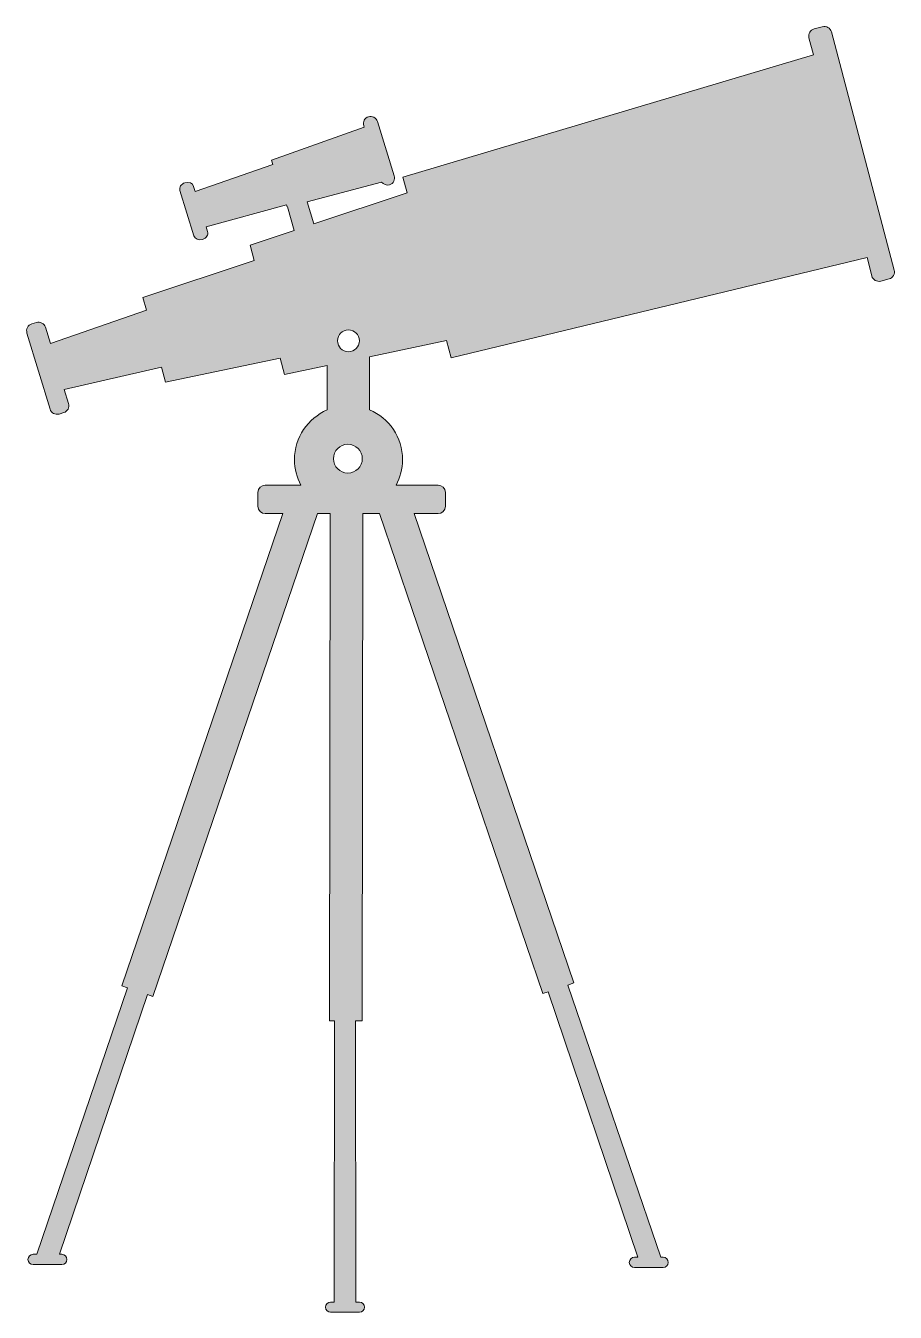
# Model space of a CAD drawing. Header units: inches. Extents: x 0 to 69, y 0 to 102.
import ezdxf

# ---------------------------------------------------------------- set-up
doc = ezdxf.new("R2010")
doc.units = ezdxf.units.IN
doc.header["$MEASUREMENT"] = 0
doc.layers.add('Layer 1', color=7, linetype='Continuous')

msp = doc.modelspace()

# ---------------------------------------------------------------- hatches: boundary and pattern name
at = {"layer": 'Layer 1', "true_color": 0x74b64a}
h = msp.add_hatch(color=75, dxfattribs=at)
h.dxf.hatch_style = 2
edge = h.paths.add_edge_path()
edge.add_spline(control_points=[(68.54, 82.36), (68.54, 82.36), (63.58, 101.17), (63.58, 101.17), (63.49, 101.48), (63.18, 101.66), (62.86, 101.58), (62.86, 101.58), (62.22, 101.41), (62.22, 101.41), (61.91, 101.33), (61.72, 101.01), (61.8, 100.7), (61.8, 100.7), (62.16, 99.36), (62.16, 99.36), (62.16, 99.36), (29.73, 89.7), (29.73, 89.7), (29.73, 89.7), (30.06, 88.46), (30.06, 88.46), (30.06, 88.46), (22.68, 86), (22.68, 86), (22.68, 86), (22.16, 87.76), (22.16, 87.76), (22.16, 87.76), (28.04, 89.31), (28.04, 89.31), (28.18, 89.12), (28.43, 89.02), (28.67, 89.1), (28.97, 89.19), (29.14, 89.51), (29.04, 89.8), (29.04, 89.8), (27.71, 94.09), (27.71, 94.09), (27.62, 94.39), (27.3, 94.56), (27, 94.47), (26.7, 94.38), (26.54, 94.06), (26.63, 93.76), (26.63, 93.76), (26.66, 93.66), (26.66, 93.66), (26.66, 93.66), (19.34, 91.03), (19.34, 91.03), (19.34, 91.03), (19.45, 90.7), (19.45, 90.7), (19.45, 90.7), (13.32, 88.57), (13.32, 88.57), (13.32, 88.57), (13.19, 88.97), (13.19, 88.97), (13.12, 89.22), (12.81, 89.35), (12.51, 89.26), (12.21, 89.16), (12.03, 88.89), (12.11, 88.64), (12.11, 88.64), (13.22, 85.06), (13.22, 85.06), (13.3, 84.81), (13.6, 84.68), (13.9, 84.77), (14.2, 84.87), (14.38, 85.14), (14.3, 85.39), (14.3, 85.39), (14.18, 85.78), (14.18, 85.78), (14.18, 85.78), (20.53, 87.52), (20.53, 87.52), (20.53, 87.52), (20.59, 87.35), (20.59, 87.35), (20.59, 87.35), (20.6, 87.36), (20.6, 87.36), (20.6, 87.36), (21.15, 85.49), (21.15, 85.49), (21.15, 85.49), (17.65, 84.32), (17.65, 84.32), (17.65, 84.32), (17.97, 83.11), (17.97, 83.11), (17.97, 83.11), (9.19, 80.2), (9.19, 80.2), (9.19, 80.2), (9.46, 79.18), (9.46, 79.18), (9.46, 79.18), (1.89, 76.54), (1.89, 76.54), (1.89, 76.54), (1.5, 77.83), (1.5, 77.83), (1.4, 78.13), (1.08, 78.31), (0.77, 78.22), (0.77, 78.22), (0.41, 78.11), (0.41, 78.11), (0.11, 78.01), (-0.07, 77.69), (0.03, 77.38), (0.03, 77.38), (1.85, 71.37), (1.85, 71.37), (1.94, 71.06), (2.26, 70.89), (2.57, 70.98), (2.57, 70.98), (2.93, 71.09), (2.93, 71.09), (3.24, 71.18), (3.41, 71.51), (3.32, 71.81), (3.32, 71.81), (2.98, 72.92), (2.98, 72.92), (2.98, 72.92), (10.66, 74.69), (10.66, 74.69), (10.66, 74.69), (10.98, 73.51), (10.98, 73.51), (10.98, 73.51), (20.03, 75.4), (20.03, 75.4), (20.03, 75.4), (20.38, 74.11), (20.38, 74.11), (20.38, 74.11), (23.74, 74.81), (23.74, 74.81), (23.74, 74.81), (23.74, 71.3), (23.74, 71.3), (22.23, 70.65), (21.16, 69.14), (21.16, 67.38), (21.16, 66.65), (21.35, 65.96), (21.67, 65.36), (21.67, 65.36), (18.85, 65.36), (18.85, 65.36), (18.53, 65.36), (18.27, 65.1), (18.27, 64.78), (18.27, 64.78), (18.27, 63.7), (18.27, 63.7), (18.27, 63.37), (18.53, 63.11), (18.85, 63.11), (18.85, 63.11), (20.24, 63.11), (20.24, 63.11), (20.24, 63.11), (7.53, 25.79), (7.53, 25.79), (7.53, 25.79), (7.97, 25.64), (7.97, 25.64), (7.97, 25.64), (0.8, 4.58), (0.8, 4.58), (0.8, 4.58), (0.51, 4.58), (0.51, 4.58), (0.29, 4.58), (0.11, 4.4), (0.11, 4.18), (0.11, 3.95), (0.29, 3.77), (0.51, 3.77), (0.51, 3.77), (2.78, 3.77), (2.78, 3.77), (3, 3.77), (3.18, 3.95), (3.18, 4.18), (3.18, 4.4), (3, 4.58), (2.78, 4.58), (2.78, 4.58), (2.61, 4.58), (2.61, 4.58), (2.61, 4.58), (9.55, 25.1), (9.55, 25.1), (9.55, 25.1), (9.98, 24.95), (9.98, 24.95), (9.98, 24.95), (22.98, 63.11), (22.98, 63.11), (22.98, 63.11), (23.97, 63.11), (23.97, 63.11), (23.97, 63.11), (23.92, 23.04), (23.92, 23.04), (23.92, 23.04), (24.32, 23.04), (24.32, 23.04), (24.32, 23.04), (24.3, 0.81), (24.3, 0.81), (24.3, 0.81), (24.02, 0.81), (24.02, 0.81), (23.8, 0.81), (23.62, 0.63), (23.62, 0.4), (23.62, 0.18), (23.8, 0), (24.02, 0), (24.02, 0), (26.29, 0), (26.29, 0), (26.51, 0), (26.69, 0.18), (26.69, 0.4), (26.69, 0.63), (26.51, 0.81), (26.29, 0.81), (26.29, 0.81), (26.02, 0.81), (26.02, 0.81), (26.02, 0.81), (25.99, 23.04), (25.99, 23.04), (25.99, 23.04), (26.51, 23.04), (26.51, 23.04), (26.51, 23.04), (26.56, 63.11), (26.56, 63.11), (26.56, 63.11), (27.87, 63.11), (27.87, 63.11), (27.87, 63.11), (40.79, 25.19), (40.79, 25.19), (40.79, 25.19), (41.19, 25.33), (41.19, 25.33), (41.19, 25.33), (48.28, 4.35), (48.28, 4.35), (48.28, 4.35), (48.02, 4.35), (48.02, 4.35), (47.79, 4.35), (47.61, 4.17), (47.61, 3.94), (47.61, 3.72), (47.79, 3.54), (48.02, 3.54), (48.02, 3.54), (50.28, 3.54), (50.28, 3.54), (50.51, 3.54), (50.69, 3.72), (50.69, 3.94), (50.69, 4.17), (50.51, 4.35), (50.28, 4.35), (50.28, 4.35), (50.09, 4.35), (50.09, 4.35), (50.09, 4.35), (42.76, 25.86), (42.76, 25.86), (42.76, 25.86), (43.24, 26.03), (43.24, 26.03), (43.24, 26.03), (30.61, 63.11), (30.61, 63.11), (30.61, 63.11), (32.5, 63.11), (32.5, 63.11), (32.82, 63.11), (33.08, 63.37), (33.08, 63.7), (33.08, 63.7), (33.08, 64.78), (33.08, 64.78), (33.08, 65.1), (32.82, 65.36), (32.5, 65.36), (32.5, 65.36), (29.19, 65.36), (29.19, 65.36), (29.52, 65.96), (29.7, 66.65), (29.7, 67.38), (29.7, 69.15), (28.63, 70.66), (27.1, 71.31), (27.1, 71.31), (27.1, 75.51), (27.1, 75.51), (27.1, 75.51), (33.18, 76.78), (33.18, 76.78), (33.18, 76.78), (33.54, 75.43), (33.54, 75.43), (33.54, 75.43), (66.39, 83.34), (66.39, 83.34), (66.39, 83.34), (66.77, 81.89), (66.77, 81.89), (66.85, 81.58), (67.17, 81.4), (67.48, 81.48), (67.48, 81.48), (68.13, 81.65), (68.13, 81.65), (68.44, 81.73), (68.62, 82.05), (68.54, 82.36)], knot_values=[0, 0, 0, 0, 1, 1, 1, 2, 2, 2, 3, 3, 3, 4, 4, 4, 5, 5, 5, 6, 6, 6, 7, 7, 7, 8, 8, 8, 9, 9, 9, 10, 10, 10, 11, 11, 11, 12, 12, 12, 13, 13, 13, 14, 14, 14, 15, 15, 15, 16, 16, 16, 17, 17, 17, 18, 18, 18, 19, 19, 19, 20, 20, 20, 21, 21, 21, 22, 22, 22, 23, 23, 23, 24, 24, 24, 25, 25, 25, 26, 26, 26, 27, 27, 27, 28, 28, 28, 29, 29, 29, 30, 30, 30, 31, 31, 31, 32, 32, 32, 33, 33, 33, 34, 34, 34, 35, 35, 35, 36, 36, 36, 37, 37, 37, 38, 38, 38, 39, 39, 39, 40, 40, 40, 41, 41, 41, 42, 42, 42, 43, 43, 43, 44, 44, 44, 45, 45, 45, 46, 46, 46, 47, 47, 47, 48, 48, 48, 49, 49, 49, 50, 50, 50, 51, 51, 51, 52, 52, 52, 53, 53, 53, 54, 54, 54, 55, 55, 55, 56, 56, 56, 57, 57, 57, 58, 58, 58, 59, 59, 59, 60, 60, 60, 61, 61, 61, 62, 62, 62, 63, 63, 63, 64, 64, 64, 65, 65, 65, 66, 66, 66, 67, 67, 67, 68, 68, 68, 69, 69, 69, 70, 70, 70, 71, 71, 71, 72, 72, 72, 73, 73, 73, 74, 74, 74, 75, 75, 75, 76, 76, 76, 77, 77, 77, 78, 78, 78, 79, 79, 79, 80, 80, 80, 81, 81, 81, 82, 82, 82, 83, 83, 83, 84, 84, 84, 85, 85, 85, 86, 86, 86, 87, 87, 87, 88, 88, 88, 89, 89, 89, 90, 90, 90, 91, 91, 91, 92, 92, 92, 93, 93, 93, 94, 94, 94, 95, 95, 95, 96, 96, 96, 97, 97, 97, 98, 98, 98, 99, 99, 99, 100, 100, 100, 101, 101, 101, 102, 102, 102, 103, 103, 103, 104, 104, 104, 105, 105, 105, 106, 106, 106, 107, 107, 107, 108, 108, 108, 109, 109, 109, 110, 110, 110, 111, 111, 111, 112, 112, 112, 113, 113, 113, 113], degree=3, periodic=1)
edge = h.paths.add_edge_path()
edge.add_spline(control_points=[(25.42, 77.63), (25.9, 77.63), (26.29, 77.25), (26.29, 76.77), (26.29, 76.29), (25.9, 75.9), (25.42, 75.9), (24.94, 75.9), (24.56, 76.29), (24.56, 76.77), (24.56, 77.25), (24.94, 77.63), (25.42, 77.63)], knot_values=[0, 0, 0, 0, 1, 1, 1, 2, 2, 2, 3, 3, 3, 4, 4, 4, 4], degree=3, periodic=1)
edge = h.paths.add_edge_path()
edge.add_spline(control_points=[(25.38, 66.31), (24.75, 66.31), (24.24, 66.82), (24.24, 67.45), (24.24, 68.08), (24.75, 68.59), (25.38, 68.59), (26.01, 68.59), (26.52, 68.08), (26.52, 67.45), (26.52, 66.82), (26.01, 66.31), (25.38, 66.31)], knot_values=[0, 0, 0, 0, 1, 1, 1, 2, 2, 2, 3, 3, 3, 4, 4, 4, 4], degree=3, periodic=1)

# ---------------------------------------------------------------- linework, layer by layer
at = {"layer": 'Layer 1', "lineweight": 0}
for points, knots in [([(68.54, 82.36), (68.54, 82.36), (63.58, 101.17), (63.58, 101.17), (63.49, 101.48), (63.18, 101.66), (62.86, 101.58), (62.86, 101.58), (62.22, 101.41), (62.22, 101.41), (61.91, 101.33), (61.72, 101.01), (61.8, 100.7), (61.8, 100.7), (62.16, 99.36), (62.16, 99.36), (62.16, 99.36), (29.73, 89.7), (29.73, 89.7), (29.73, 89.7), (30.06, 88.46), (30.06, 88.46), (30.06, 88.46), (22.68, 86), (22.68, 86), (22.68, 86), (22.16, 87.76), (22.16, 87.76), (22.16, 87.76), (28.04, 89.31), (28.04, 89.31), (28.18, 89.12), (28.43, 89.02), (28.67, 89.1), (28.97, 89.19), (29.14, 89.51), (29.04, 89.8), (29.04, 89.8), (27.71, 94.09), (27.71, 94.09), (27.62, 94.39), (27.3, 94.56), (27, 94.47), (26.7, 94.38), (26.54, 94.06), (26.63, 93.76), (26.63, 93.76), (26.66, 93.66), (26.66, 93.66), (26.66, 93.66), (19.34, 91.03), (19.34, 91.03), (19.34, 91.03), (19.45, 90.7), (19.45, 90.7), (19.45, 90.7), (13.32, 88.57), (13.32, 88.57), (13.32, 88.57), (13.19, 88.97), (13.19, 88.97), (13.12, 89.22), (12.81, 89.35), (12.51, 89.26), (12.21, 89.16), (12.03, 88.89), (12.11, 88.64), (12.11, 88.64), (13.22, 85.06), (13.22, 85.06), (13.3, 84.81), (13.6, 84.68), (13.9, 84.77), (14.2, 84.87), (14.38, 85.14), (14.3, 85.39), (14.3, 85.39), (14.18, 85.78), (14.18, 85.78), (14.18, 85.78), (20.53, 87.52), (20.53, 87.52), (20.53, 87.52), (20.59, 87.35), (20.59, 87.35), (20.59, 87.35), (20.6, 87.36), (20.6, 87.36), (20.6, 87.36), (21.15, 85.49), (21.15, 85.49), (21.15, 85.49), (17.65, 84.32), (17.65, 84.32), (17.65, 84.32), (17.97, 83.11), (17.97, 83.11), (17.97, 83.11), (9.19, 80.2), (9.19, 80.2), (9.19, 80.2), (9.46, 79.18), (9.46, 79.18), (9.46, 79.18), (1.89, 76.54), (1.89, 76.54), (1.89, 76.54), (1.5, 77.83), (1.5, 77.83), (1.4, 78.13), (1.08, 78.31), (0.77, 78.22), (0.77, 78.22), (0.41, 78.11), (0.41, 78.11), (0.11, 78.01), (-0.07, 77.69), (0.03, 77.38), (0.03, 77.38), (1.85, 71.37), (1.85, 71.37), (1.94, 71.06), (2.26, 70.89), (2.57, 70.98), (2.57, 70.98), (2.93, 71.09), (2.93, 71.09), (3.24, 71.18), (3.41, 71.51), (3.32, 71.81), (3.32, 71.81), (2.98, 72.92), (2.98, 72.92), (2.98, 72.92), (10.66, 74.69), (10.66, 74.69), (10.66, 74.69), (10.98, 73.51), (10.98, 73.51), (10.98, 73.51), (20.03, 75.4), (20.03, 75.4), (20.03, 75.4), (20.38, 74.11), (20.38, 74.11), (20.38, 74.11), (23.74, 74.81), (23.74, 74.81), (23.74, 74.81), (23.74, 71.3), (23.74, 71.3), (22.23, 70.65), (21.16, 69.14), (21.16, 67.38), (21.16, 66.65), (21.35, 65.96), (21.67, 65.36), (21.67, 65.36), (18.85, 65.36), (18.85, 65.36), (18.53, 65.36), (18.27, 65.1), (18.27, 64.78), (18.27, 64.78), (18.27, 63.7), (18.27, 63.7), (18.27, 63.37), (18.53, 63.11), (18.85, 63.11), (18.85, 63.11), (20.24, 63.11), (20.24, 63.11), (20.24, 63.11), (7.53, 25.79), (7.53, 25.79), (7.53, 25.79), (7.97, 25.64), (7.97, 25.64), (7.97, 25.64), (0.8, 4.58), (0.8, 4.58), (0.8, 4.58), (0.51, 4.58), (0.51, 4.58), (0.29, 4.58), (0.11, 4.4), (0.11, 4.18), (0.11, 3.95), (0.29, 3.77), (0.51, 3.77), (0.51, 3.77), (2.78, 3.77), (2.78, 3.77), (3, 3.77), (3.18, 3.95), (3.18, 4.18), (3.18, 4.4), (3, 4.58), (2.78, 4.58), (2.78, 4.58), (2.61, 4.58), (2.61, 4.58), (2.61, 4.58), (9.55, 25.1), (9.55, 25.1), (9.55, 25.1), (9.98, 24.95), (9.98, 24.95), (9.98, 24.95), (22.98, 63.11), (22.98, 63.11), (22.98, 63.11), (23.97, 63.11), (23.97, 63.11), (23.97, 63.11), (23.92, 23.04), (23.92, 23.04), (23.92, 23.04), (24.32, 23.04), (24.32, 23.04), (24.32, 23.04), (24.3, 0.81), (24.3, 0.81), (24.3, 0.81), (24.02, 0.81), (24.02, 0.81), (23.8, 0.81), (23.62, 0.63), (23.62, 0.4), (23.62, 0.18), (23.8, 0), (24.02, 0), (24.02, 0), (26.29, 0), (26.29, 0), (26.51, 0), (26.69, 0.18), (26.69, 0.4), (26.69, 0.63), (26.51, 0.81), (26.29, 0.81), (26.29, 0.81), (26.02, 0.81), (26.02, 0.81), (26.02, 0.81), (25.99, 23.04), (25.99, 23.04), (25.99, 23.04), (26.51, 23.04), (26.51, 23.04), (26.51, 23.04), (26.56, 63.11), (26.56, 63.11), (26.56, 63.11), (27.87, 63.11), (27.87, 63.11), (27.87, 63.11), (40.79, 25.19), (40.79, 25.19), (40.79, 25.19), (41.19, 25.33), (41.19, 25.33), (41.19, 25.33), (48.28, 4.35), (48.28, 4.35), (48.28, 4.35), (48.02, 4.35), (48.02, 4.35), (47.79, 4.35), (47.61, 4.17), (47.61, 3.94), (47.61, 3.72), (47.79, 3.54), (48.02, 3.54), (48.02, 3.54), (50.28, 3.54), (50.28, 3.54), (50.51, 3.54), (50.69, 3.72), (50.69, 3.94), (50.69, 4.17), (50.51, 4.35), (50.28, 4.35), (50.28, 4.35), (50.09, 4.35), (50.09, 4.35), (50.09, 4.35), (42.76, 25.86), (42.76, 25.86), (42.76, 25.86), (43.24, 26.03), (43.24, 26.03), (43.24, 26.03), (30.61, 63.11), (30.61, 63.11), (30.61, 63.11), (32.5, 63.11), (32.5, 63.11), (32.82, 63.11), (33.08, 63.37), (33.08, 63.7), (33.08, 63.7), (33.08, 64.78), (33.08, 64.78), (33.08, 65.1), (32.82, 65.36), (32.5, 65.36), (32.5, 65.36), (29.19, 65.36), (29.19, 65.36), (29.52, 65.96), (29.7, 66.65), (29.7, 67.38), (29.7, 69.15), (28.63, 70.66), (27.1, 71.31), (27.1, 71.31), (27.1, 75.51), (27.1, 75.51), (27.1, 75.51), (33.18, 76.78), (33.18, 76.78), (33.18, 76.78), (33.54, 75.43), (33.54, 75.43), (33.54, 75.43), (66.39, 83.34), (66.39, 83.34), (66.39, 83.34), (66.77, 81.89), (66.77, 81.89), (66.85, 81.58), (67.17, 81.4), (67.48, 81.48), (67.48, 81.48), (68.13, 81.65), (68.13, 81.65), (68.44, 81.73), (68.62, 82.05), (68.54, 82.36)], [0, 0, 0, 0, 1, 1, 1, 2, 2, 2, 3, 3, 3, 4, 4, 4, 5, 5, 5, 6, 6, 6, 7, 7, 7, 8, 8, 8, 9, 9, 9, 10, 10, 10, 11, 11, 11, 12, 12, 12, 13, 13, 13, 14, 14, 14, 15, 15, 15, 16, 16, 16, 17, 17, 17, 18, 18, 18, 19, 19, 19, 20, 20, 20, 21, 21, 21, 22, 22, 22, 23, 23, 23, 24, 24, 24, 25, 25, 25, 26, 26, 26, 27, 27, 27, 28, 28, 28, 29, 29, 29, 30, 30, 30, 31, 31, 31, 32, 32, 32, 33, 33, 33, 34, 34, 34, 35, 35, 35, 36, 36, 36, 37, 37, 37, 38, 38, 38, 39, 39, 39, 40, 40, 40, 41, 41, 41, 42, 42, 42, 43, 43, 43, 44, 44, 44, 45, 45, 45, 46, 46, 46, 47, 47, 47, 48, 48, 48, 49, 49, 49, 50, 50, 50, 51, 51, 51, 52, 52, 52, 53, 53, 53, 54, 54, 54, 55, 55, 55, 56, 56, 56, 57, 57, 57, 58, 58, 58, 59, 59, 59, 60, 60, 60, 61, 61, 61, 62, 62, 62, 63, 63, 63, 64, 64, 64, 65, 65, 65, 66, 66, 66, 67, 67, 67, 68, 68, 68, 69, 69, 69, 70, 70, 70, 71, 71, 71, 72, 72, 72, 73, 73, 73, 74, 74, 74, 75, 75, 75, 76, 76, 76, 77, 77, 77, 78, 78, 78, 79, 79, 79, 80, 80, 80, 81, 81, 81, 82, 82, 82, 83, 83, 83, 84, 84, 84, 85, 85, 85, 86, 86, 86, 87, 87, 87, 88, 88, 88, 89, 89, 89, 90, 90, 90, 91, 91, 91, 92, 92, 92, 93, 93, 93, 94, 94, 94, 95, 95, 95, 96, 96, 96, 97, 97, 97, 98, 98, 98, 99, 99, 99, 100, 100, 100, 101, 101, 101, 102, 102, 102, 103, 103, 103, 104, 104, 104, 105, 105, 105, 106, 106, 106, 107, 107, 107, 108, 108, 108, 109, 109, 109, 110, 110, 110, 111, 111, 111, 112, 112, 112, 113, 113, 113, 113]), ([(25.42, 77.63), (25.9, 77.63), (26.29, 77.25), (26.29, 76.77), (26.29, 76.29), (25.9, 75.9), (25.42, 75.9), (24.94, 75.9), (24.56, 76.29), (24.56, 76.77), (24.56, 77.25), (24.94, 77.63), (25.42, 77.63)], [0, 0, 0, 0, 1, 1, 1, 2, 2, 2, 3, 3, 3, 4, 4, 4, 4]), ([(25.38, 66.31), (24.75, 66.31), (24.24, 66.82), (24.24, 67.45), (24.24, 68.08), (24.75, 68.59), (25.38, 68.59), (26.01, 68.59), (26.52, 68.08), (26.52, 67.45), (26.52, 66.82), (26.01, 66.31), (25.38, 66.31)], [0, 0, 0, 0, 1, 1, 1, 2, 2, 2, 3, 3, 3, 4, 4, 4, 4])]:
    msp.add_open_spline(points, degree=3, knots=knots, dxfattribs=at)

doc.saveas('drawing.dxf')
